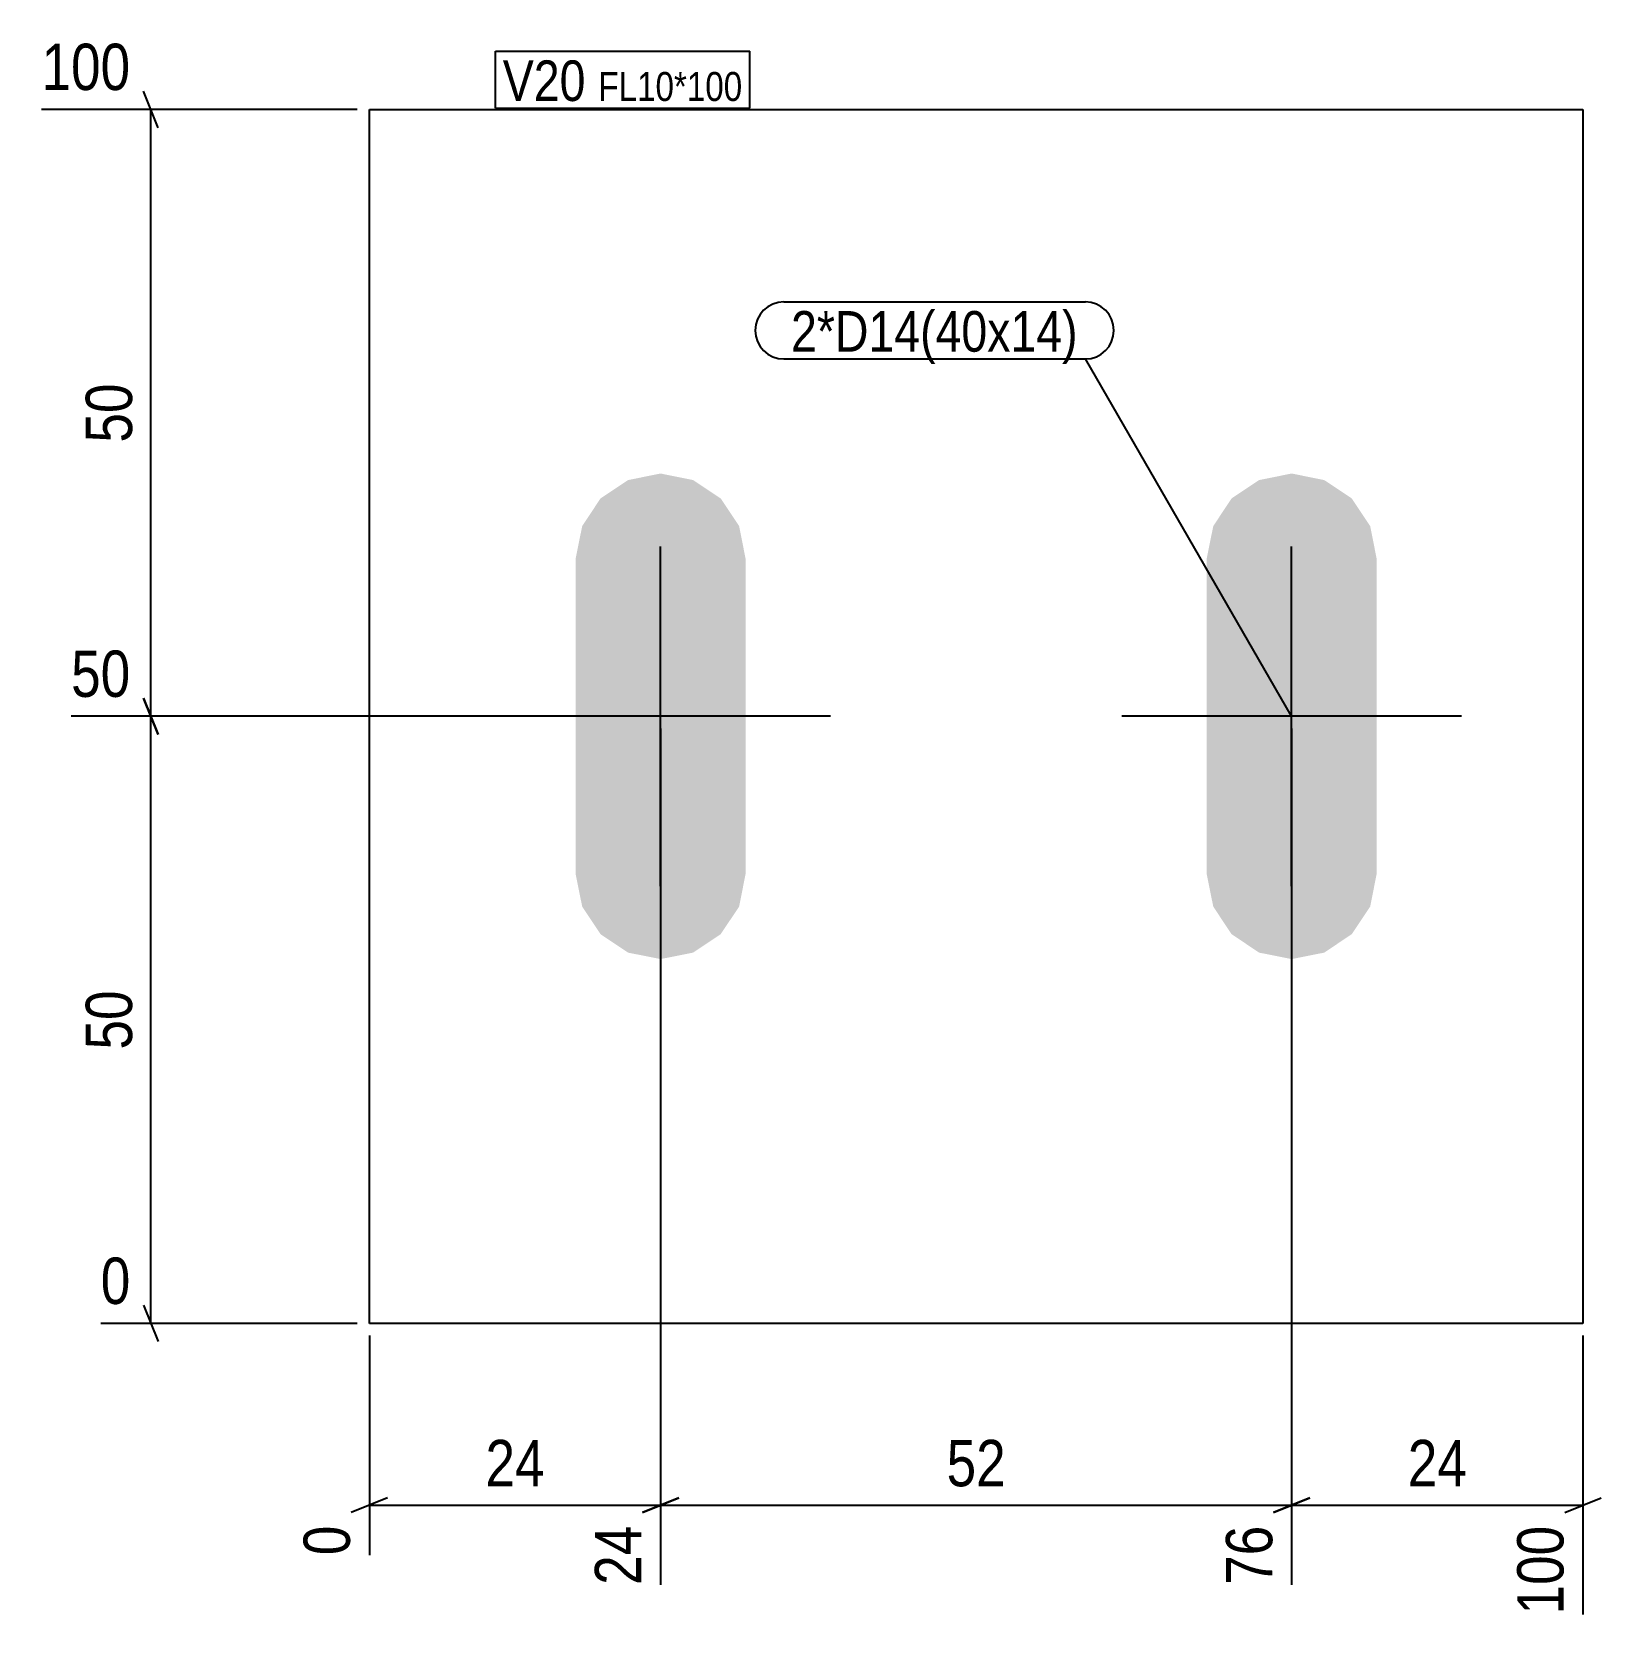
# Model space of a CAD drawing. Header units: millimetres. Extents: x 2 to 132, y 2 to 133.
import ezdxf

# ---------------------------------------------------------------- set-up
doc = ezdxf.new("R2010")
doc.units = ezdxf.units.MM
for name, color, linetype in [('MÅLSÆTNING', 7, 'Continuous'), ('STÅL', 7, 'Continuous'), ('TEKST', 7, 'Continuous')]:
    doc.layers.add(name, color=color, linetype=linetype)
doc.styles.add('Arial Narrow', font='ARIALN.TTF', dxfattribs={"height": 0.2})

msp = doc.modelspace()

# ---------------------------------------------------------------- hatches: boundary and pattern name
at = {"layer": 'STÅL', "linetype": 'Continuous'}
for points in [[(58.96, 94.94), (56.69, 96.45), (54.01, 96.99), (51.33, 96.45), (49.06, 94.94), (47.55, 92.66), (47.01, 89.99), (47.01, 63.99), (47.55, 61.31), (49.06, 59.04), (51.33, 57.52), (54.01, 56.99), (56.69, 57.52), (58.96, 59.04), (60.48, 61.31), (61.01, 63.99), (61.01, 89.99), (60.48, 92.66)], [(110.96, 94.94), (108.69, 96.45), (106.01, 96.99), (103.33, 96.45), (101.06, 94.94), (99.55, 92.66), (99.01, 89.99), (99.01, 63.99), (99.55, 61.31), (101.06, 59.04), (103.33, 57.52), (106.01, 56.99), (108.69, 57.52), (110.96, 59.04), (112.48, 61.31), (113.01, 63.99), (113.01, 89.99), (112.48, 92.66)]]:
    msp.add_hatch(color=3, dxfattribs=at).paths.add_polyline_path(points)

# ---------------------------------------------------------------- linework, layer by layer
at = {"layer": 'MÅLSÆTNING', "color": 7, "linetype": 'Continuous'}
for p, q in [((12.61, 125.48), (11.41, 128.48)), ((29.01, 126.98), (3, 126.98)), ((12.01, 76.99), (12.01, 126.98)), ((11.41, 78.49), (12.61, 75.49)), ((12.61, 75.49), (11.41, 78.49)), ((53.01, 76.99), (5.44, 76.99)), ((53.01, 76.99), (5.44, 76.99)), ((12.01, 26.98), (12.01, 76.99)), ((54.01, 75.99), (54.01, 5.44)), ((54.01, 75.99), (54.01, 5.44)), ((106.01, 75.99), (106.01, 5.44)), ((106.01, 75.99), (106.01, 5.44)), ((11.41, 28.48), (12.61, 25.48)), ((29.01, 26.98), (7.88, 26.98)), ((30.01, 25.98), (30.01, 7.88)), ((130.01, 25.98), (130.01, 3)), ((31.51, 12.61), (28.51, 11.41)), ((30.01, 12.01), (54.01, 12.01)), ((52.51, 11.41), (55.51, 12.61)), ((54.01, 12.01), (106.01, 12.01)), ((107.51, 12.61), (104.51, 11.41)), ((104.51, 11.41), (107.51, 12.61)), ((106.01, 12.01), (130.01, 12.01)), ((128.51, 11.41), (131.51, 12.61))]:
    msp.add_line(p, q, dxfattribs=at)
at = {"layer": 'STÅL', "color": 2, "linetype": 'Continuous'}
for p, q in [((30.01, 126.98), (130.01, 126.98)), ((30.01, 26.98), (30.01, 126.98)), ((130.01, 126.98), (130.01, 26.98)), ((130.01, 26.98), (30.01, 26.98))]:
    msp.add_line(p, q, dxfattribs=at)
at = {"layer": 'STÅL', "color": 3, "linetype": 'Continuous'}
for p, q in [((54.01, 62.99), (54.01, 90.99)), ((106.01, 62.99), (106.01, 90.99)), ((68.01, 76.99), (40.01, 76.99)), ((120.01, 76.99), (92.01, 76.99))]:
    msp.add_line(p, q, dxfattribs=at)

# ---------------------------------------------------------------- wipeouts: each hides what was drawn before it
at = {"color": 0}
for points, layer in [([(11.26, 105.22), (5.66, 105.22), (5.66, 98.74), (11.26, 98.74)], 'MÅLSÆTNING'), ([(11.26, 55.22), (5.66, 55.22), (5.66, 48.74), (11.26, 48.74)], 'MÅLSÆTNING'), ([(45.25, 12.76), (45.25, 18.36), (38.78, 18.36), (38.78, 12.76)], 'MÅLSÆTNING'), ([(83.25, 12.76), (83.25, 18.36), (76.78, 18.36), (76.78, 12.76)], 'MÅLSÆTNING'), ([(121.25, 12.76), (121.25, 18.36), (114.78, 18.36), (114.78, 12.76)], 'MÅLSÆTNING'), ([(47.83, 127.68), (47.83, 131.18), (41.01, 131.18), (41.01, 127.68)], 'TEKST'), ([(60.76, 127.68), (60.76, 130.18), (48.88, 130.18), (48.88, 127.68)], 'TEKST'), ([(88.41, 107.03), (88.41, 110.53), (64.76, 110.53), (64.76, 107.03)], 'TEKST')]:
    msp.add_wipeout(points, dxfattribs=at).dxf.layer = layer

# ---------------------------------------------------------------- next in the draw order: texts
at = {"layer": 'MÅLSÆTNING', "color": 3, "style": 'Arial Narrow'}
for p in [(10.46, 99.54), (10.46, 49.54)]:
    msp.add_text('50', height=3.818, rotation=90.0002, dxfattribs=at).set_placement(p)
for s, p in [('24', (39.58, 13.56)), ('52', (77.58, 13.56)), ('24', (115.58, 13.56))]:
    msp.add_text(s, height=3.818, dxfattribs=at).set_placement(p)

# ---------------------------------------------------------------- next in the draw order: wipeouts: each hides what was drawn before it
at = {"color": 0, "linetype": 'Continuous'}
for points in [[(11.11, 127.78), (11.11, 133.38), (2.2, 133.38), (2.2, 127.78)], [(11.11, 77.79), (11.11, 83.39), (4.64, 83.39), (4.64, 77.79)], [(11.11, 27.78), (11.11, 33.38), (7.07, 33.38), (7.07, 27.78)], [(29.21, 11.11), (23.61, 11.11), (23.61, 7.07), (29.21, 7.07)], [(53.21, 11.11), (47.61, 11.11), (47.61, 4.64), (53.21, 4.64)], [(105.21, 11.11), (99.61, 11.11), (99.61, 4.64), (105.21, 4.64)], [(129.21, 11.11), (123.61, 11.11), (123.61, 2.2), (129.21, 2.2)]]:
    msp.add_wipeout(points, dxfattribs=at).dxf.layer = 'MÅLSÆTNING'
at = {"color": 0}
for points in [[(47.83, 127.68), (47.83, 131.18), (41.01, 131.18), (41.01, 127.68)], [(60.76, 127.68), (60.76, 130.18), (48.88, 130.18), (48.88, 127.68)], [(88.41, 107.03), (88.41, 110.53), (64.76, 110.53), (64.76, 107.03)]]:
    msp.add_wipeout(points, dxfattribs=at).dxf.layer = 'TEKST'

# ---------------------------------------------------------------- next in the draw order: linework, layer by layer
at = {"layer": 'MÅLSÆTNING', "color": 7, "linetype": 'Continuous'}
msp.add_line((55.51, 12.61), (52.51, 11.41), dxfattribs=at)
at = {"layer": 'TEKST', "color": 7, "linetype": 'Continuous'}
for p, q in [((40.41, 131.78), (61.36, 131.78)), ((40.41, 127.08), (40.41, 131.78)), ((61.36, 127.08), (61.36, 131.78)), ((40.41, 127.08), (61.36, 127.08)), ((64.16, 111.13), (89.01, 111.13)), ((64.16, 106.43), (89.01, 106.43)), ((106.01, 76.99), (89.01, 106.43))]:
    msp.add_line(p, q, dxfattribs=at)
for centre, start, end in [((64.16, 108.78), 90, 270), ((89.01, 108.78), 270, 90)]:
    msp.add_arc(centre, 2.35, start, end, dxfattribs=at)

# ---------------------------------------------------------------- next in the draw order: texts
at = {"layer": 'MÅLSÆTNING', "color": 3, "linetype": 'Continuous', "style": 'Arial Narrow'}
for s, height, p in [('100', 3.818, (3, 128.58)), ('50', 3.818, (5.44, 78.59)), ('0', 3.82, (7.88, 28.58))]:
    msp.add_text(s, height=height, dxfattribs=at).set_placement(p)
for s, height, p in [('0', 3.82, (28.41, 7.88)), ('24', 3.818, (52.41, 5.44)), ('76', 3.818, (104.41, 5.44)), ('100', 3.818, (128.41, 3))]:
    msp.add_text(s, height=height, rotation=90.0002, dxfattribs=at).set_placement(p)
at = {"layer": 'TEKST', "color": 3, "style": 'Arial Narrow'}
for s, height, p in [('V20', 3.34, (41.01, 127.68)), ('FL10*100', 2.386, (48.88, 127.68)), ('2*D14(40x14)', 3.3405, (64.76, 107.03))]:
    msp.add_text(s, height=height, dxfattribs=at).set_placement(p)

doc.saveas('drawing.dxf')
